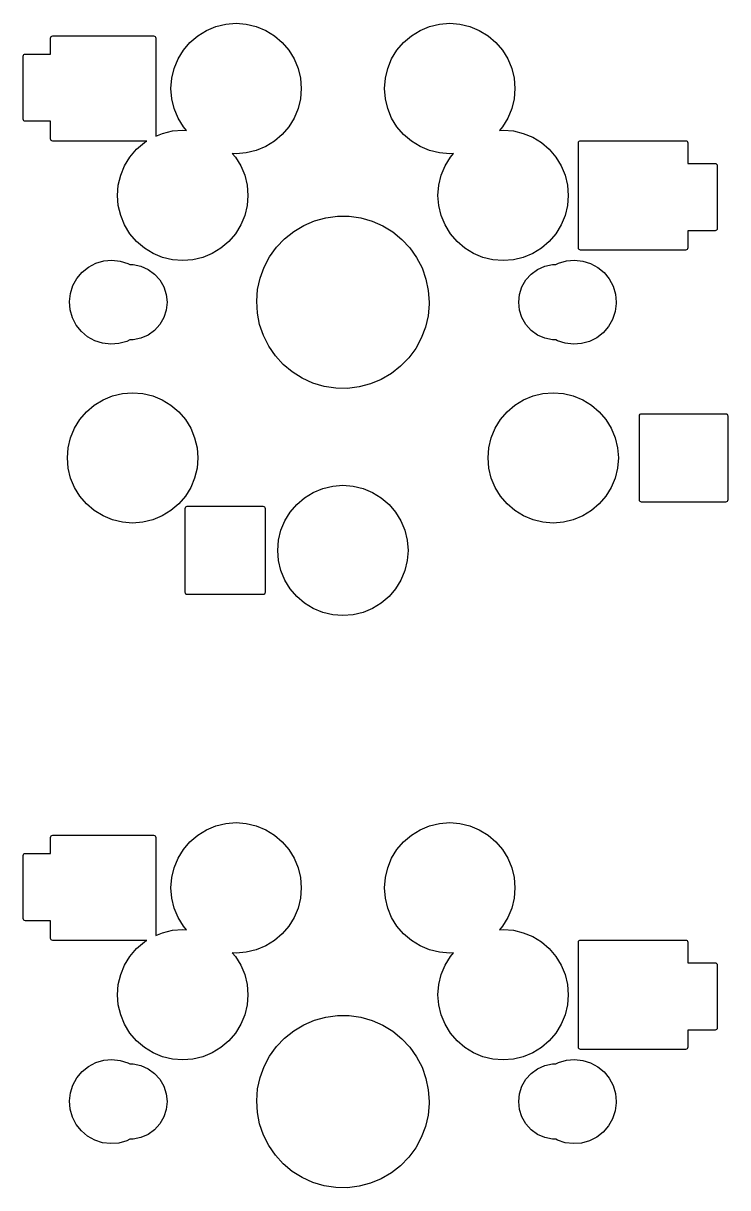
# Model space of a CAD drawing. Extents: x -8 to 140, y -39 to 78.
# Drawn here: x 30.4 to 47.15, y 4.95 to 32.63 of the extents above; entities that cross this region are included whole.
import ezdxf

# ---------------------------------------------------------------- set-up
doc = ezdxf.new("R2010")
doc.units = 0
doc.layers.add('BLACK', color=7, linetype='CONTINUOUS')

msp = doc.modelspace()

# ---------------------------------------------------------------- linework, layer by layer
at = {"layer": 'BLACK', "linetype": 'CONTINUOUS'}
for p, q in [((34.5489, 32.334), (34.7563, 32.4611)), ((34.7563, 32.4611), (34.981, 32.5541)), ((34.981, 32.5541), (35.2175, 32.6109)), ((35.2175, 32.6109), (35.46, 32.63)), ((35.46, 32.63), (35.7025, 32.6109)), ((35.7025, 32.6109), (35.939, 32.5541)), ((35.939, 32.5541), (36.1637, 32.4611)), ((36.1637, 32.4611), (36.3711, 32.334)), ((39.6289, 32.334), (39.8363, 32.4611)), ((39.8363, 32.4611), (40.061, 32.5541)), ((40.061, 32.5541), (40.2975, 32.6109)), ((40.2975, 32.6109), (40.54, 32.63)), ((40.54, 32.63), (40.7825, 32.6109)), ((40.7825, 32.6109), (41.019, 32.5541)), ((41.019, 32.5541), (41.2437, 32.4611)), ((41.2437, 32.4611), (41.4511, 32.334)), ((31.05, 32.28), (31.0538, 32.2991)), ((31.05, 31.9), (31.05, 32.28)), ((31.0538, 32.2991), (31.0646, 32.3154)), ((31.0646, 32.3154), (31.0809, 32.3262)), ((31.0809, 32.3262), (31.1, 32.33)), ((31.1, 32.33), (33.5, 32.33)), ((33.5, 32.33), (33.5191, 32.3262)), ((33.5191, 32.3262), (33.5354, 32.3154)), ((33.5354, 32.3154), (33.5462, 32.2991)), ((33.5462, 32.2991), (33.55, 32.28)), ((33.55, 32.28), (33.55, 29.9474)), ((34.206, 31.9911), (34.364, 32.176)), ((34.364, 32.176), (34.5489, 32.334)), ((36.3711, 32.334), (36.556, 32.176)), ((36.556, 32.176), (36.714, 31.9911)), ((39.286, 31.9911), (39.444, 32.176)), ((39.444, 32.176), (39.6289, 32.334)), ((41.4511, 32.334), (41.636, 32.176)), ((41.636, 32.176), (41.794, 31.9911)), ((30.4, 31.85), (30.4038, 31.8691)), ((30.4, 30.35), (30.4, 31.85)), ((30.4038, 31.8691), (30.4146, 31.8854)), ((30.4146, 31.8854), (30.4309, 31.8962)), ((30.4309, 31.8962), (30.45, 31.9)), ((30.45, 31.9), (31.05, 31.9)), ((34.0789, 31.7837), (34.206, 31.9911)), ((36.714, 31.9911), (36.8411, 31.7837)), ((39.1589, 31.7837), (39.286, 31.9911)), ((41.794, 31.9911), (41.9211, 31.7837)), ((33.9291, 31.3225), (33.9859, 31.559)), ((33.9859, 31.559), (34.0789, 31.7837)), ((36.8411, 31.7837), (36.9341, 31.559)), ((36.9341, 31.559), (36.9909, 31.3225)), ((39.0091, 31.3225), (39.0659, 31.559)), ((39.0659, 31.559), (39.1589, 31.7837)), ((41.9211, 31.7837), (42.0141, 31.559)), ((42.0141, 31.559), (42.0709, 31.3225)), ((33.91, 31.08), (33.9291, 31.3225)), ((36.9909, 31.3225), (37.01, 31.08)), ((38.99, 31.08), (39.0091, 31.3225)), ((42.0709, 31.3225), (42.09, 31.08)), ((33.9291, 30.8375), (33.91, 31.08)), ((37.01, 31.08), (36.9909, 30.8375)), ((39.0091, 30.8375), (38.99, 31.08)), ((42.09, 31.08), (42.0709, 30.8375)), ((33.9859, 30.601), (33.9291, 30.8375)), ((36.9909, 30.8375), (36.9341, 30.601)), ((39.0659, 30.601), (39.0091, 30.8375)), ((42.0709, 30.8375), (42.0141, 30.601)), ((34.0789, 30.3763), (33.9859, 30.601)), ((36.9341, 30.601), (36.8411, 30.3763)), ((39.1589, 30.3763), (39.0659, 30.601)), ((42.0141, 30.601), (41.9211, 30.3763)), ((30.4038, 30.3309), (30.4, 30.35)), ((30.4146, 30.3146), (30.4038, 30.3309)), ((30.4309, 30.3038), (30.4146, 30.3146)), ((30.45, 30.3), (30.4309, 30.3038)), ((31.05, 30.3), (30.45, 30.3)), ((31.05, 29.88), (31.05, 30.3)), ((34.206, 30.1689), (34.0789, 30.3763)), ((34.2794, 30.083), (34.206, 30.1689)), ((36.714, 30.1689), (36.556, 29.984)), ((36.8411, 30.3763), (36.714, 30.1689)), ((39.286, 30.1689), (39.1589, 30.3763)), ((39.444, 29.984), (39.286, 30.1689)), ((41.794, 30.1689), (41.7205, 30.083)), ((41.9211, 30.3763), (41.794, 30.1689)), ((33.55, 29.9474), (33.711, 30.0141)), ((33.711, 30.0141), (33.9475, 30.0709)), ((33.9475, 30.0709), (34.19, 30.09)), ((34.19, 30.09), (34.2794, 30.083)), ((36.556, 29.984), (36.3711, 29.826)), ((39.6289, 29.826), (39.444, 29.984)), ((41.7205, 30.083), (41.81, 30.09)), ((41.81, 30.09), (42.0525, 30.0709)), ((42.0525, 30.0709), (42.289, 30.0141)), ((42.289, 30.0141), (42.5137, 29.9211)), ((42.5137, 29.9211), (42.7211, 29.794)), ((31.0538, 29.8609), (31.05, 29.88)), ((31.0646, 29.8446), (31.0538, 29.8609)), ((31.0809, 29.8338), (31.0646, 29.8446)), ((31.1, 29.83), (31.0809, 29.8338)), ((33.3377, 29.83), (31.1, 29.83)), ((32.936, 29.4511), (33.094, 29.636)), ((33.094, 29.636), (33.2789, 29.794)), ((33.2789, 29.794), (33.3377, 29.83)), ((36.1637, 29.6989), (35.939, 29.6059)), ((36.3711, 29.826), (36.1637, 29.6989)), ((39.8363, 29.6989), (39.6289, 29.826)), ((40.061, 29.6059), (39.8363, 29.6989)), ((42.7211, 29.794), (42.906, 29.636)), ((42.906, 29.636), (43.064, 29.4511)), ((43.6, 29.79), (43.6038, 29.8091)), ((43.6, 27.29), (43.6, 29.79)), ((43.6038, 29.8091), (43.6146, 29.8254)), ((43.6146, 29.8254), (43.6309, 29.8362)), ((43.6309, 29.8362), (43.65, 29.84)), ((43.65, 29.84), (46.15, 29.84)), ((46.15, 29.84), (46.1691, 29.8362)), ((46.1691, 29.8362), (46.1854, 29.8254)), ((46.1854, 29.8254), (46.1962, 29.8091)), ((46.1962, 29.8091), (46.2, 29.79)), ((46.2, 29.79), (46.2, 29.3)), ((32.8089, 29.2437), (32.936, 29.4511)), ((35.46, 29.53), (35.3706, 29.537)), ((35.3706, 29.537), (35.444, 29.4511)), ((35.444, 29.4511), (35.5711, 29.2437)), ((35.7025, 29.5491), (35.46, 29.53)), ((35.939, 29.6059), (35.7025, 29.5491)), ((40.2975, 29.5491), (40.061, 29.6059)), ((40.54, 29.53), (40.2975, 29.5491)), ((40.4289, 29.2437), (40.556, 29.4511)), ((40.6295, 29.537), (40.54, 29.53)), ((40.556, 29.4511), (40.6295, 29.537)), ((43.064, 29.4511), (43.1911, 29.2437)), ((32.7159, 29.019), (32.8089, 29.2437)), ((35.5711, 29.2437), (35.6641, 29.019)), ((40.3359, 29.019), (40.4289, 29.2437)), ((43.1911, 29.2437), (43.2841, 29.019)), ((46.2, 29.3), (46.85, 29.3)), ((46.85, 29.3), (46.8691, 29.2962)), ((46.8691, 29.2962), (46.8854, 29.2854)), ((46.8854, 29.2854), (46.8962, 29.2691)), ((46.8962, 29.2691), (46.9, 29.25)), ((46.9, 29.25), (46.9, 27.75)), ((32.6591, 28.7825), (32.7159, 29.019)), ((35.6641, 29.019), (35.7209, 28.7825)), ((40.2791, 28.7825), (40.3359, 29.019)), ((43.2841, 29.019), (43.3409, 28.7825)), ((32.64, 28.54), (32.6591, 28.7825)), ((32.6591, 28.2975), (32.64, 28.54)), ((35.7209, 28.7825), (35.74, 28.54)), ((35.74, 28.54), (35.7209, 28.2975)), ((40.26, 28.54), (40.2791, 28.7825)), ((40.2791, 28.2975), (40.26, 28.54)), ((43.3409, 28.7825), (43.36, 28.54)), ((43.36, 28.54), (43.3409, 28.2975)), ((32.7159, 28.061), (32.6591, 28.2975)), ((35.7209, 28.2975), (35.6641, 28.061)), ((40.3359, 28.061), (40.2791, 28.2975)), ((43.3409, 28.2975), (43.2841, 28.061)), ((32.8089, 27.8363), (32.7159, 28.061)), ((35.6641, 28.061), (35.5711, 27.8363)), ((37.3258, 27.936), (37.5948, 28.0096)), ((37.5948, 28.0096), (37.8713, 28.046)), ((37.8713, 28.046), (38.1501, 28.0445)), ((38.1501, 28.0445), (38.4262, 28.0052)), ((38.4262, 28.0052), (38.6944, 27.9288)), ((40.4289, 27.8363), (40.3359, 28.061)), ((43.2841, 28.061), (43.1911, 27.8363)), ((32.936, 27.6289), (32.8089, 27.8363)), ((35.5711, 27.8363), (35.444, 27.6289)), ((36.6124, 27.509), (36.83, 27.6834)), ((36.83, 27.6834), (37.0693, 27.8266)), ((37.0693, 27.8266), (37.3258, 27.936)), ((38.6944, 27.9288), (38.9498, 27.8167)), ((38.9498, 27.8167), (39.1875, 27.671)), ((40.556, 27.6289), (40.4289, 27.8363)), ((43.1911, 27.8363), (43.064, 27.6289)), ((46.85, 27.7), (46.2, 27.7)), ((46.2, 27.7), (46.2, 27.29)), ((46.8691, 27.7038), (46.85, 27.7)), ((46.8854, 27.7146), (46.8691, 27.7038)), ((46.8962, 27.7309), (46.8854, 27.7146)), ((46.9, 27.75), (46.8962, 27.7309)), ((33.094, 27.444), (32.936, 27.6289)), ((33.2789, 27.286), (33.094, 27.444)), ((35.286, 27.444), (35.1011, 27.286)), ((35.444, 27.6289), (35.286, 27.444)), ((36.4204, 27.3067), (36.6124, 27.509)), ((39.1875, 27.671), (39.4033, 27.4944)), ((39.4033, 27.4944), (39.5931, 27.2901)), ((40.714, 27.444), (40.556, 27.6289)), ((40.8989, 27.286), (40.714, 27.444)), ((42.906, 27.444), (42.7211, 27.286)), ((43.064, 27.6289), (42.906, 27.444)), ((33.4863, 27.1589), (33.2789, 27.286)), ((33.711, 27.0659), (33.4863, 27.1589)), ((34.8937, 27.1589), (34.669, 27.0659)), ((35.1011, 27.286), (34.8937, 27.1589)), ((36.2577, 27.0803), (36.4204, 27.3067)), ((39.5931, 27.2901), (39.7535, 27.062)), ((41.1063, 27.1589), (40.8989, 27.286)), ((41.331, 27.0659), (41.1063, 27.1589)), ((42.5137, 27.1589), (42.289, 27.0659)), ((42.7211, 27.286), (42.5137, 27.1589)), ((43.6038, 27.2709), (43.6, 27.29)), ((43.6146, 27.2546), (43.6038, 27.2709)), ((43.6309, 27.2438), (43.6146, 27.2546)), ((43.65, 27.24), (43.6309, 27.2438)), ((46.15, 27.24), (43.65, 27.24)), ((46.1691, 27.2438), (46.15, 27.24)), ((46.1854, 27.2546), (46.1691, 27.2438)), ((46.1962, 27.2709), (46.1854, 27.2546)), ((46.2, 27.29), (46.1962, 27.2709)), ((31.9524, 26.8368), (32.1254, 26.9272)), ((32.1254, 26.9272), (32.3126, 26.9823)), ((32.3126, 26.9823), (32.507, 27)), ((32.507, 27), (32.7011, 26.9796)), ((32.7011, 26.9796), (32.8875, 26.9219)), ((32.8875, 26.9219), (32.9371, 26.8951)), ((32.9371, 26.8951), (33.0141, 26.8951)), ((33.0141, 26.8951), (33.1981, 26.856)), ((33.1981, 26.856), (33.37, 26.7794)), ((33.9475, 27.0091), (33.711, 27.0659)), ((34.19, 26.99), (33.9475, 27.0091)), ((34.4325, 27.0091), (34.19, 26.99)), ((34.669, 27.0659), (34.4325, 27.0091)), ((36.1272, 26.8338), (36.2577, 27.0803)), ((39.7535, 27.062), (39.8814, 26.8142)), ((41.5675, 27.0091), (41.331, 27.0659)), ((41.81, 26.99), (41.5675, 27.0091)), ((42.0525, 27.0091), (41.81, 26.99)), ((42.289, 27.0659), (42.0525, 27.0091)), ((42.63, 26.7794), (42.8019, 26.856)), ((42.8019, 26.856), (42.9859, 26.8951)), ((42.9859, 26.8951), (43.064, 26.8951)), ((43.064, 26.8951), (43.1254, 26.9272)), ((43.1254, 26.9272), (43.3126, 26.9823)), ((43.3126, 26.9823), (43.507, 27)), ((43.507, 27), (43.7011, 26.9796)), ((43.7011, 26.9796), (43.8875, 26.9219)), ((43.8875, 26.9219), (44.0592, 26.829)), ((31.6749, 26.565), (31.8003, 26.7145)), ((31.8003, 26.7145), (31.9524, 26.8368)), ((33.37, 26.7794), (33.5222, 26.6688)), ((33.5222, 26.6688), (33.6481, 26.529)), ((35.972, 26.2995), (36.0314, 26.5719)), ((36.0314, 26.5719), (36.1272, 26.8338)), ((39.8814, 26.8142), (39.9745, 26.5513)), ((42.3519, 26.529), (42.4778, 26.6688)), ((42.4778, 26.6688), (42.63, 26.7794)), ((44.0592, 26.829), (44.2096, 26.7046)), ((44.2096, 26.7046), (44.3329, 26.5534)), ((31.5219, 26.2079), (31.5809, 26.3939)), ((31.5809, 26.3939), (31.6749, 26.565)), ((33.6481, 26.529), (33.7422, 26.3661)), ((33.7422, 26.3661), (33.8003, 26.1871)), ((35.9501, 26.0215), (35.972, 26.2995)), ((39.9745, 26.5513), (40.031, 26.2782)), ((42.1997, 26.1871), (42.2578, 26.3661)), ((42.2578, 26.3661), (42.3519, 26.529)), ((44.3329, 26.5534), (44.4245, 26.3811)), ((44.4245, 26.3811), (44.481, 26.1942)), ((31.5001, 26.014), (31.5219, 26.2079)), ((33.8003, 26.1871), (33.82, 26)), ((35.9662, 25.7431), (35.9501, 26.0215)), ((40.031, 26.2782), (40.05, 26)), ((42.18, 26), (42.1997, 26.1871)), ((44.481, 26.1942), (44.5, 26)), ((31.5164, 25.8195), (31.5001, 26.014)), ((31.5702, 25.6319), (31.5164, 25.8195)), ((33.8003, 25.8129), (33.7422, 25.6339)), ((33.82, 26), (33.8003, 25.8129)), ((36.0199, 25.4694), (35.9662, 25.7431)), ((40.0495, 25.9571), (40.0248, 25.6793)), ((40.05, 26), (40.0495, 25.9571)), ((42.1997, 25.8129), (42.18, 26)), ((42.2578, 25.6339), (42.1997, 25.8129)), ((44.4751, 25.7785), (44.4135, 25.5933)), ((44.4996, 25.9721), (44.4751, 25.7785)), ((44.5, 26), (44.4996, 25.9721)), ((31.6594, 25.4583), (31.5702, 25.6319)), ((33.6481, 25.471), (33.5222, 25.3312)), ((33.7422, 25.6339), (33.6481, 25.471)), ((36.1102, 25.2056), (36.0199, 25.4694)), ((40.0248, 25.6793), (39.9625, 25.4075)), ((42.3519, 25.471), (42.2578, 25.6339)), ((42.4778, 25.3312), (42.3519, 25.471)), ((44.4135, 25.5933), (44.3171, 25.4236)), ((31.7807, 25.3053), (31.6594, 25.4583)), ((31.9293, 25.1789), (31.7807, 25.3053)), ((33.37, 25.2206), (33.1981, 25.144)), ((33.5222, 25.3312), (33.37, 25.2206)), ((36.2355, 24.9565), (36.1102, 25.2056)), ((39.9625, 25.4075), (39.8639, 25.1466)), ((42.63, 25.2206), (42.4778, 25.3312)), ((42.8019, 25.144), (42.63, 25.2206)), ((44.1896, 25.2758), (44.0358, 25.1557)), ((44.3171, 25.4236), (44.1896, 25.2758)), ((32.0997, 25.0836), (31.9293, 25.1789)), ((32.2853, 25.0233), (32.0997, 25.0836)), ((32.4791, 25.0002), (32.2853, 25.0233)), ((32.6736, 25.0152), (32.4791, 25.0002)), ((32.8616, 25.0677), (32.6736, 25.0152)), ((32.9354, 25.1049), (32.8616, 25.0677)), ((33.0141, 25.1049), (32.9354, 25.1049)), ((33.1981, 25.144), (33.0141, 25.1049)), ((36.3934, 24.7266), (36.2355, 24.9565)), ((39.8639, 25.1466), (39.7309, 24.9016)), ((42.9859, 25.1049), (42.8019, 25.144)), ((43.0616, 25.1049), (42.9859, 25.1049)), ((43.0997, 25.0836), (43.0616, 25.1049)), ((43.2853, 25.0233), (43.0997, 25.0836)), ((43.4791, 25.0002), (43.2853, 25.0233)), ((43.6736, 25.0152), (43.4791, 25.0002)), ((43.8616, 25.0677), (43.6736, 25.0152)), ((44.0358, 25.1557), (43.8616, 25.0677)), ((36.5811, 24.5204), (36.3934, 24.7266)), ((39.5658, 24.6768), (39.3717, 24.4766)), ((39.7309, 24.9016), (39.5658, 24.6768)), ((36.795, 24.3415), (36.5811, 24.5204)), ((39.3717, 24.4766), (39.1523, 24.3045)), ((37.0313, 24.1933), (36.795, 24.3415)), ((37.2854, 24.0786), (37.0313, 24.1933)), ((38.9115, 24.1638), (38.6539, 24.0571)), ((39.1523, 24.3045), (38.9115, 24.1638)), ((32.521, 23.7741), (32.7575, 23.8309)), ((32.7575, 23.8309), (33, 23.85)), ((33, 23.85), (33.2425, 23.8309)), ((33.2425, 23.8309), (33.479, 23.7741)), ((37.5528, 23.9994), (37.2854, 24.0786)), ((37.8285, 23.9572), (37.5528, 23.9994)), ((38.1073, 23.9528), (37.8285, 23.9572)), ((38.3841, 23.9863), (38.1073, 23.9528)), ((38.6539, 24.0571), (38.3841, 23.9863)), ((42.521, 23.7741), (42.7575, 23.8309)), ((42.7575, 23.8309), (43, 23.85)), ((43, 23.85), (43.2425, 23.8309)), ((43.2425, 23.8309), (43.479, 23.7741)), ((31.904, 23.396), (32.0889, 23.554)), ((32.0889, 23.554), (32.2963, 23.6811)), ((32.2963, 23.6811), (32.521, 23.7741)), ((33.479, 23.7741), (33.7037, 23.6811)), ((33.7037, 23.6811), (33.9111, 23.554)), ((33.9111, 23.554), (34.096, 23.396)), ((41.904, 23.396), (42.0889, 23.554)), ((42.0889, 23.554), (42.2963, 23.6811)), ((42.2963, 23.6811), (42.521, 23.7741)), ((43.479, 23.7741), (43.7037, 23.6811)), ((43.7037, 23.6811), (43.9111, 23.554)), ((43.9111, 23.554), (44.096, 23.396)), ((31.746, 23.2111), (31.904, 23.396)), ((34.096, 23.396), (34.254, 23.2111)), ((41.746, 23.2111), (41.904, 23.396)), ((44.096, 23.396), (44.254, 23.2111)), ((45.05, 23.3), (45.0538, 23.3191)), ((45.05, 21.3), (45.05, 23.3)), ((45.0538, 23.3191), (45.0646, 23.3354)), ((45.0646, 23.3354), (45.0809, 23.3462)), ((45.0809, 23.3462), (45.1, 23.35)), ((45.1, 23.35), (47.1, 23.35)), ((47.1, 23.35), (47.1191, 23.3462)), ((47.1191, 23.3462), (47.1354, 23.3354)), ((47.1354, 23.3354), (47.1462, 23.3191)), ((47.1462, 23.3191), (47.15, 23.3)), ((47.15, 23.3), (47.15, 21.3)), ((31.5259, 22.779), (31.6189, 23.0037)), ((31.6189, 23.0037), (31.746, 23.2111)), ((34.254, 23.2111), (34.3811, 23.0037)), ((34.3811, 23.0037), (34.4741, 22.779)), ((41.5259, 22.779), (41.6189, 23.0037)), ((41.6189, 23.0037), (41.746, 23.2111)), ((44.254, 23.2111), (44.3811, 23.0037)), ((44.3811, 23.0037), (44.4741, 22.779)), ((31.4691, 22.5425), (31.5259, 22.779)), ((34.4741, 22.779), (34.5309, 22.5425)), ((41.4691, 22.5425), (41.5259, 22.779)), ((44.4741, 22.779), (44.5309, 22.5425)), ((31.45, 22.3), (31.4691, 22.5425)), ((34.5309, 22.5425), (34.55, 22.3)), ((41.45, 22.3), (41.4691, 22.5425)), ((44.5309, 22.5425), (44.55, 22.3)), ((31.4691, 22.0575), (31.45, 22.3)), ((34.55, 22.3), (34.5309, 22.0575)), ((41.4691, 22.0575), (41.45, 22.3)), ((44.55, 22.3), (44.5309, 22.0575)), ((31.5259, 21.821), (31.4691, 22.0575)), ((34.5309, 22.0575), (34.4741, 21.821)), ((41.5259, 21.821), (41.4691, 22.0575)), ((44.5309, 22.0575), (44.4741, 21.821)), ((31.6189, 21.5963), (31.5259, 21.821)), ((31.746, 21.3889), (31.6189, 21.5963)), ((34.3811, 21.5963), (34.254, 21.3889)), ((34.4741, 21.821), (34.3811, 21.5963)), ((37.521, 21.5741), (37.7575, 21.6309)), ((37.7575, 21.6309), (38, 21.65)), ((38, 21.65), (38.2425, 21.6309)), ((38.2425, 21.6309), (38.479, 21.5741)), ((41.6189, 21.5963), (41.5259, 21.821)), ((41.746, 21.3889), (41.6189, 21.5963)), ((44.3811, 21.5963), (44.254, 21.3889)), ((44.4741, 21.821), (44.3811, 21.5963)), ((31.904, 21.204), (31.746, 21.3889)), ((34.254, 21.3889), (34.096, 21.204)), ((36.904, 21.196), (37.0889, 21.354)), ((37.0889, 21.354), (37.2963, 21.4811)), ((37.2963, 21.4811), (37.521, 21.5741)), ((38.479, 21.5741), (38.7037, 21.4811)), ((38.7037, 21.4811), (38.9111, 21.354)), ((38.9111, 21.354), (39.096, 21.196)), ((41.904, 21.204), (41.746, 21.3889)), ((44.254, 21.3889), (44.096, 21.204)), ((32.0889, 21.046), (31.904, 21.204)), ((32.2963, 20.9189), (32.0889, 21.046)), ((33.9111, 21.046), (33.7037, 20.9189)), ((34.096, 21.204), (33.9111, 21.046)), ((34.25, 21.1), (34.2538, 21.1191)), ((34.25, 19.1), (34.25, 21.1)), ((34.2538, 21.1191), (34.2646, 21.1354)), ((34.2646, 21.1354), (34.2809, 21.1462)), ((34.2809, 21.1462), (34.3, 21.15)), ((34.3, 21.15), (36.1, 21.15)), ((36.1, 21.15), (36.1191, 21.1462)), ((36.1191, 21.1462), (36.1354, 21.1354)), ((36.1354, 21.1354), (36.1462, 21.1191)), ((36.1462, 21.1191), (36.15, 21.1)), ((36.15, 21.1), (36.15, 19.1)), ((36.746, 21.0111), (36.904, 21.196)), ((39.096, 21.196), (39.254, 21.0111)), ((42.0889, 21.046), (41.904, 21.204)), ((42.2963, 20.9189), (42.0889, 21.046)), ((43.9111, 21.046), (43.7037, 20.9189)), ((44.096, 21.204), (43.9111, 21.046)), ((45.0538, 21.2809), (45.05, 21.3)), ((45.0646, 21.2646), (45.0538, 21.2809)), ((45.0809, 21.2538), (45.0646, 21.2646)), ((45.1, 21.25), (45.0809, 21.2538)), ((47.1, 21.25), (45.1, 21.25)), ((47.1191, 21.2538), (47.1, 21.25)), ((47.1354, 21.2646), (47.1191, 21.2538)), ((47.1462, 21.2809), (47.1354, 21.2646)), ((47.15, 21.3), (47.1462, 21.2809)), ((32.521, 20.8259), (32.2963, 20.9189)), ((32.7575, 20.7691), (32.521, 20.8259)), ((33, 20.75), (32.7575, 20.7691)), ((33.2425, 20.7691), (33, 20.75)), ((33.479, 20.8259), (33.2425, 20.7691)), ((33.7037, 20.9189), (33.479, 20.8259)), ((36.5259, 20.579), (36.6189, 20.8037)), ((36.6189, 20.8037), (36.746, 21.0111)), ((39.254, 21.0111), (39.3811, 20.8037)), ((39.3811, 20.8037), (39.4741, 20.579)), ((42.521, 20.8259), (42.2963, 20.9189)), ((42.7575, 20.7691), (42.521, 20.8259)), ((43, 20.75), (42.7575, 20.7691)), ((43.2425, 20.7691), (43, 20.75)), ((43.479, 20.8259), (43.2425, 20.7691)), ((43.7037, 20.9189), (43.479, 20.8259)), ((36.4691, 20.3425), (36.5259, 20.579)), ((39.4741, 20.579), (39.5309, 20.3425)), ((36.45, 20.1), (36.4691, 20.3425)), ((39.5309, 20.3425), (39.55, 20.1)), ((36.4691, 19.8575), (36.45, 20.1)), ((39.55, 20.1), (39.5309, 19.8575)), ((36.5259, 19.621), (36.4691, 19.8575)), ((39.5309, 19.8575), (39.4741, 19.621)), ((36.6189, 19.3963), (36.5259, 19.621)), ((36.746, 19.1889), (36.6189, 19.3963)), ((39.3811, 19.3963), (39.254, 19.1889)), ((39.4741, 19.621), (39.3811, 19.3963)), ((34.2538, 19.0809), (34.25, 19.1)), ((36.15, 19.1), (36.1462, 19.0809)), ((36.904, 19.004), (36.746, 19.1889)), ((39.254, 19.1889), (39.096, 19.004)), ((34.2646, 19.0646), (34.2538, 19.0809)), ((34.2809, 19.0538), (34.2646, 19.0646)), ((34.3, 19.05), (34.2809, 19.0538)), ((36.1, 19.05), (34.3, 19.05)), ((36.1191, 19.0538), (36.1, 19.05)), ((36.1354, 19.0646), (36.1191, 19.0538)), ((36.1462, 19.0809), (36.1354, 19.0646)), ((37.0889, 18.846), (36.904, 19.004)), ((37.2963, 18.7189), (37.0889, 18.846)), ((38.9111, 18.846), (38.7037, 18.7189)), ((39.096, 19.004), (38.9111, 18.846)), ((37.521, 18.6259), (37.2963, 18.7189)), ((37.7575, 18.5691), (37.521, 18.6259)), ((38, 18.55), (37.7575, 18.5691)), ((38.2425, 18.5691), (38, 18.55)), ((38.479, 18.6259), (38.2425, 18.5691)), ((38.7037, 18.7189), (38.479, 18.6259)), ((34.981, 13.5541), (35.2175, 13.6109)), ((35.2175, 13.6109), (35.46, 13.63)), ((35.46, 13.63), (35.7025, 13.6109)), ((35.7025, 13.6109), (35.939, 13.5541)), ((40.061, 13.5541), (40.2975, 13.6109)), ((40.2975, 13.6109), (40.54, 13.63)), ((40.54, 13.63), (40.7825, 13.6109)), ((40.7825, 13.6109), (41.019, 13.5541)), ((31.05, 13.28), (31.0538, 13.2991)), ((31.0538, 13.2991), (31.0646, 13.3154)), ((31.0646, 13.3154), (31.0809, 13.3262)), ((31.0809, 13.3262), (31.1, 13.33)), ((31.1, 13.33), (33.5, 13.33)), ((33.5, 13.33), (33.5191, 13.3262)), ((33.5191, 13.3262), (33.5354, 13.3154)), ((33.5354, 13.3154), (33.5462, 13.2991)), ((33.5462, 13.2991), (33.55, 13.28)), ((34.364, 13.176), (34.5489, 13.334)), ((34.5489, 13.334), (34.7563, 13.4611)), ((34.7563, 13.4611), (34.981, 13.5541)), ((35.939, 13.5541), (36.1637, 13.4611)), ((36.1637, 13.4611), (36.3711, 13.334)), ((36.3711, 13.334), (36.556, 13.176)), ((39.444, 13.176), (39.6289, 13.334)), ((39.6289, 13.334), (39.8363, 13.4611)), ((39.8363, 13.4611), (40.061, 13.5541)), ((41.019, 13.5541), (41.2437, 13.4611)), ((41.2437, 13.4611), (41.4511, 13.334)), ((41.4511, 13.334), (41.636, 13.176)), ((31.05, 12.9), (31.05, 13.28)), ((33.55, 13.28), (33.55, 10.9474)), ((34.206, 12.9911), (34.364, 13.176)), ((36.556, 13.176), (36.714, 12.9911)), ((39.286, 12.9911), (39.444, 13.176)), ((41.636, 13.176), (41.794, 12.9911)), ((30.4, 12.85), (30.4038, 12.8691)), ((30.4, 11.35), (30.4, 12.85)), ((30.4038, 12.8691), (30.4146, 12.8854)), ((30.4146, 12.8854), (30.4309, 12.8962)), ((30.4309, 12.8962), (30.45, 12.9)), ((30.45, 12.9), (31.05, 12.9)), ((33.9859, 12.559), (34.0789, 12.7837)), ((34.0789, 12.7837), (34.206, 12.9911)), ((36.714, 12.9911), (36.8411, 12.7837)), ((36.8411, 12.7837), (36.9341, 12.559)), ((39.0659, 12.559), (39.1589, 12.7837)), ((39.1589, 12.7837), (39.286, 12.9911)), ((41.794, 12.9911), (41.9211, 12.7837)), ((41.9211, 12.7837), (42.0141, 12.559)), ((33.9291, 12.3225), (33.9859, 12.559)), ((36.9341, 12.559), (36.9909, 12.3225)), ((39.0091, 12.3225), (39.0659, 12.559)), ((42.0141, 12.559), (42.0709, 12.3225)), ((33.91, 12.08), (33.9291, 12.3225)), ((36.9909, 12.3225), (37.01, 12.08)), ((38.99, 12.08), (39.0091, 12.3225)), ((42.0709, 12.3225), (42.09, 12.08)), ((33.9291, 11.8375), (33.91, 12.08)), ((37.01, 12.08), (36.9909, 11.8375)), ((39.0091, 11.8375), (38.99, 12.08)), ((42.09, 12.08), (42.0709, 11.8375)), ((33.9859, 11.601), (33.9291, 11.8375)), ((36.9909, 11.8375), (36.9341, 11.601)), ((39.0659, 11.601), (39.0091, 11.8375)), ((42.0709, 11.8375), (42.0141, 11.601)), ((30.4038, 11.3309), (30.4, 11.35)), ((34.0789, 11.3763), (33.9859, 11.601)), ((34.206, 11.1689), (34.0789, 11.3763)), ((36.8411, 11.3763), (36.714, 11.1689)), ((36.9341, 11.601), (36.8411, 11.3763)), ((39.1589, 11.3763), (39.0659, 11.601)), ((39.286, 11.1689), (39.1589, 11.3763)), ((41.9211, 11.3763), (41.794, 11.1689)), ((42.0141, 11.601), (41.9211, 11.3763)), ((30.4146, 11.3146), (30.4038, 11.3309)), ((30.4309, 11.3038), (30.4146, 11.3146)), ((30.45, 11.3), (30.4309, 11.3038)), ((31.05, 11.3), (30.45, 11.3)), ((31.05, 10.88), (31.05, 11.3)), ((33.711, 11.0141), (33.9475, 11.0709)), ((33.9475, 11.0709), (34.19, 11.09)), ((34.19, 11.09), (34.2794, 11.083)), ((34.2794, 11.083), (34.206, 11.1689)), ((36.714, 11.1689), (36.556, 10.984)), ((39.444, 10.984), (39.286, 11.1689)), ((41.794, 11.1689), (41.7205, 11.083)), ((41.7205, 11.083), (41.81, 11.09)), ((41.81, 11.09), (42.0525, 11.0709)), ((42.0525, 11.0709), (42.289, 11.0141)), ((31.0538, 10.8609), (31.05, 10.88)), ((31.0646, 10.8446), (31.0538, 10.8609)), ((31.0809, 10.8338), (31.0646, 10.8446)), ((31.1, 10.83), (31.0809, 10.8338)), ((33.3377, 10.83), (31.1, 10.83)), ((33.2789, 10.794), (33.3377, 10.83)), ((33.55, 10.9474), (33.711, 11.0141)), ((36.3711, 10.826), (36.1637, 10.6989)), ((36.556, 10.984), (36.3711, 10.826)), ((39.6289, 10.826), (39.444, 10.984)), ((39.8363, 10.6989), (39.6289, 10.826)), ((42.289, 11.0141), (42.5137, 10.9211)), ((42.5137, 10.9211), (42.7211, 10.794)), ((43.6, 10.79), (43.6038, 10.8091)), ((43.6038, 10.8091), (43.6146, 10.8254)), ((43.6146, 10.8254), (43.6309, 10.8362)), ((43.6309, 10.8362), (43.65, 10.84)), ((43.65, 10.84), (46.15, 10.84)), ((46.15, 10.84), (46.1691, 10.8362)), ((46.1691, 10.8362), (46.1854, 10.8254)), ((46.1854, 10.8254), (46.1962, 10.8091)), ((46.1962, 10.8091), (46.2, 10.79)), ((32.936, 10.4511), (33.094, 10.636)), ((33.094, 10.636), (33.2789, 10.794)), ((35.46, 10.53), (35.3706, 10.537)), ((35.3706, 10.537), (35.444, 10.4511)), ((35.7025, 10.5491), (35.46, 10.53)), ((35.939, 10.6059), (35.7025, 10.5491)), ((36.1637, 10.6989), (35.939, 10.6059)), ((40.061, 10.6059), (39.8363, 10.6989)), ((40.2975, 10.5491), (40.061, 10.6059)), ((40.54, 10.53), (40.2975, 10.5491)), ((40.6295, 10.537), (40.54, 10.53)), ((40.556, 10.4511), (40.6295, 10.537)), ((42.7211, 10.794), (42.906, 10.636)), ((42.906, 10.636), (43.064, 10.4511)), ((43.6, 8.29), (43.6, 10.79)), ((46.2, 10.79), (46.2, 10.3)), ((32.7159, 10.019), (32.8089, 10.2437)), ((32.8089, 10.2437), (32.936, 10.4511)), ((35.444, 10.4511), (35.5711, 10.2437)), ((35.5711, 10.2437), (35.6641, 10.019)), ((40.3359, 10.019), (40.4289, 10.2437)), ((40.4289, 10.2437), (40.556, 10.4511)), ((43.064, 10.4511), (43.1911, 10.2437)), ((43.1911, 10.2437), (43.2841, 10.019)), ((46.2, 10.3), (46.85, 10.3)), ((46.85, 10.3), (46.8691, 10.2962)), ((46.8691, 10.2962), (46.8854, 10.2854)), ((46.8854, 10.2854), (46.8962, 10.2691)), ((46.8962, 10.2691), (46.9, 10.25)), ((46.9, 10.25), (46.9, 8.75)), ((32.6591, 9.78247), (32.7159, 10.019)), ((35.6641, 10.019), (35.7209, 9.78247)), ((40.2791, 9.78247), (40.3359, 10.019)), ((43.2841, 10.019), (43.3409, 9.78247)), ((32.64, 9.54), (32.6591, 9.78247)), ((35.7209, 9.78247), (35.74, 9.54)), ((40.26, 9.54), (40.2791, 9.78247)), ((43.3409, 9.78247), (43.36, 9.54)), ((32.6591, 9.29753), (32.64, 9.54)), ((35.74, 9.54), (35.7209, 9.29753)), ((40.2791, 9.29753), (40.26, 9.54)), ((43.36, 9.54), (43.3409, 9.29753)), ((32.7159, 9.06102), (32.6591, 9.29753)), ((35.7209, 9.29753), (35.6641, 9.06102)), ((40.3359, 9.06102), (40.2791, 9.29753)), ((43.3409, 9.29753), (43.2841, 9.06102)), ((32.8089, 8.83632), (32.7159, 9.06102)), ((35.6641, 9.06102), (35.5711, 8.83632)), ((37.0693, 8.82656), (37.3258, 8.93597)), ((37.3258, 8.93597), (37.5948, 9.00956)), ((37.5948, 9.00956), (37.8713, 9.04595)), ((37.8713, 9.04595), (38.1501, 9.04449)), ((38.1501, 9.04449), (38.4262, 9.0052)), ((38.4262, 9.0052), (38.6944, 8.92881)), ((38.6944, 8.92881), (38.9498, 8.81672)), ((40.4289, 8.83631), (40.3359, 9.06102)), ((43.2841, 9.06102), (43.1911, 8.83631)), ((32.936, 8.62893), (32.8089, 8.83632)), ((33.094, 8.44398), (32.936, 8.62893)), ((35.444, 8.62893), (35.286, 8.44398)), ((35.5711, 8.83632), (35.444, 8.62893)), ((36.6124, 8.509), (36.83, 8.68336)), ((36.83, 8.68336), (37.0693, 8.82656)), ((38.9498, 8.81672), (39.1875, 8.67101)), ((39.1875, 8.67101), (39.4033, 8.49439)), ((40.556, 8.62893), (40.4289, 8.83631)), ((40.714, 8.44398), (40.556, 8.62893)), ((43.064, 8.62893), (42.906, 8.44398)), ((43.1911, 8.83631), (43.064, 8.62893)), ((46.85, 8.7), (46.2, 8.7)), ((46.2, 8.7), (46.2, 8.29)), ((46.8691, 8.70381), (46.85, 8.7)), ((46.8854, 8.71464), (46.8691, 8.70381)), ((46.8962, 8.73087), (46.8854, 8.71464)), ((46.9, 8.75), (46.8962, 8.73087)), ((33.2789, 8.28603), (33.094, 8.44398)), ((35.286, 8.44398), (35.1011, 8.28603)), ((36.2577, 8.08026), (36.4204, 8.30672)), ((36.4204, 8.30672), (36.6124, 8.509)), ((39.4033, 8.49439), (39.5931, 8.29011)), ((40.8989, 8.28602), (40.714, 8.44398)), ((42.906, 8.44398), (42.7211, 8.28602)), ((33.4863, 8.15894), (33.2789, 8.28603)), ((33.711, 8.06586), (33.4863, 8.15894)), ((33.9475, 8.00908), (33.711, 8.06586)), ((34.669, 8.06586), (34.4325, 8.00908)), ((34.8937, 8.15894), (34.669, 8.06586)), ((35.1011, 8.28603), (34.8937, 8.15894)), ((36.1272, 7.83381), (36.2577, 8.08026)), ((39.5931, 8.29011), (39.7535, 8.06195)), ((39.7535, 8.06195), (39.8814, 7.81415)), ((41.1063, 8.15894), (40.8989, 8.28602)), ((41.331, 8.06586), (41.1063, 8.15894)), ((41.5675, 8.00908), (41.331, 8.06586)), ((42.289, 8.06586), (42.0525, 8.00908)), ((42.5137, 8.15894), (42.289, 8.06586)), ((42.7211, 8.28602), (42.5137, 8.15894)), ((43.6038, 8.27087), (43.6, 8.29)), ((43.6146, 8.25465), (43.6038, 8.27087)), ((43.6309, 8.24381), (43.6146, 8.25465)), ((43.65, 8.24), (43.6309, 8.24381)), ((46.15, 8.24), (43.65, 8.24)), ((46.1691, 8.24381), (46.15, 8.24)), ((46.1854, 8.25465), (46.1691, 8.24381)), ((46.1962, 8.27087), (46.1854, 8.25465)), ((46.2, 8.29), (46.1962, 8.27087)), ((31.8003, 7.71447), (31.9524, 7.83676)), ((31.9524, 7.83676), (32.1254, 7.92718)), ((32.1254, 7.92718), (32.3126, 7.98229)), ((32.3126, 7.98229), (32.507, 7.99998)), ((32.507, 7.99998), (32.7011, 7.97957)), ((32.7011, 7.97957), (32.8875, 7.92186)), ((32.8875, 7.92186), (32.9371, 7.89507)), ((32.9371, 7.89507), (33.0141, 7.89507)), ((33.0141, 7.89507), (33.1981, 7.85595)), ((33.1981, 7.85595), (33.37, 7.77942)), ((33.37, 7.77942), (33.5222, 7.66883)), ((34.19, 7.99), (33.9475, 8.00908)), ((34.4325, 8.00908), (34.19, 7.99)), ((36.0314, 7.57193), (36.1272, 7.83381)), ((39.8814, 7.81415), (39.9745, 7.55129)), ((41.81, 7.99), (41.5675, 8.00908)), ((42.0525, 8.00908), (41.81, 7.99)), ((42.4778, 7.66883), (42.63, 7.77942)), ((42.63, 7.77942), (42.8019, 7.85595)), ((42.8019, 7.85595), (42.9859, 7.89507)), ((42.9859, 7.89507), (43.064, 7.89507)), ((43.064, 7.89507), (43.1254, 7.92718)), ((43.1254, 7.92718), (43.3126, 7.98229)), ((43.3126, 7.98229), (43.507, 7.99998)), ((43.507, 7.99998), (43.7011, 7.97957)), ((43.7011, 7.97957), (43.8875, 7.92186)), ((43.8875, 7.92186), (44.0592, 7.82904)), ((44.0592, 7.82904), (44.2096, 7.70463)), ((31.5809, 7.39394), (31.6749, 7.56497)), ((31.6749, 7.56497), (31.8003, 7.71447)), ((33.5222, 7.66883), (33.6481, 7.52901)), ((33.6481, 7.52901), (33.7422, 7.36606)), ((35.972, 7.29947), (36.0314, 7.57193)), ((39.9745, 7.55129), (40.031, 7.27822)), ((42.2578, 7.36606), (42.3519, 7.52901)), ((42.3519, 7.52901), (42.4778, 7.66883)), ((44.2096, 7.70463), (44.3329, 7.55339)), ((44.3329, 7.55339), (44.4245, 7.38107)), ((31.5001, 7.01396), (31.5219, 7.20791)), ((31.5219, 7.20791), (31.5809, 7.39394)), ((33.7422, 7.36606), (33.8003, 7.18712)), ((35.9501, 7.02147), (35.972, 7.29947)), ((40.031, 7.27822), (40.05, 7)), ((42.1997, 7.18712), (42.2578, 7.36606)), ((44.4245, 7.38107), (44.481, 7.19423)), ((31.5164, 6.81948), (31.5001, 7.01396)), ((33.8003, 7.18712), (33.82, 7)), ((33.82, 7), (33.8003, 6.81288)), ((35.9662, 6.74307), (35.9501, 7.02147)), ((40.0495, 6.95707), (40.0248, 6.67931)), ((40.05, 7), (40.0495, 6.95707)), ((42.18, 7), (42.1997, 7.18712)), ((42.1997, 6.81288), (42.18, 7)), ((44.4996, 6.97208), (44.4751, 6.77845)), ((44.481, 7.19423), (44.5, 7)), ((44.5, 7), (44.4996, 6.97208)), ((31.5702, 6.63187), (31.5164, 6.81948)), ((33.8003, 6.81288), (33.7422, 6.63394)), ((36.0199, 6.46942), (35.9662, 6.74307)), ((40.0248, 6.67931), (39.9625, 6.40748)), ((42.2578, 6.63394), (42.1997, 6.81288)), ((44.4751, 6.77845), (44.4135, 6.59326)), ((31.6594, 6.45829), (31.5702, 6.63187)), ((31.7807, 6.30534), (31.6594, 6.45829)), ((33.6481, 6.47099), (33.5222, 6.33117)), ((33.7422, 6.63394), (33.6481, 6.47099)), ((36.1102, 6.20559), (36.0199, 6.46942)), ((39.9625, 6.40748), (39.8639, 6.14662)), ((42.3519, 6.47099), (42.2578, 6.63394)), ((42.4778, 6.33117), (42.3519, 6.47099)), ((44.3171, 6.42357), (44.1896, 6.27583)), ((44.4135, 6.59326), (44.3171, 6.42357)), ((31.9293, 6.17885), (31.7807, 6.30534)), ((32.0997, 6.08364), (31.9293, 6.17885)), ((32.9354, 6.10493), (32.8616, 6.06768)), ((33.0141, 6.10493), (32.9354, 6.10493)), ((33.1981, 6.14405), (33.0141, 6.10493)), ((33.37, 6.22058), (33.1981, 6.14405)), ((33.5222, 6.33117), (33.37, 6.22058)), ((36.2355, 5.95646), (36.1102, 6.20559)), ((39.8639, 6.14662), (39.7309, 5.90156)), ((42.63, 6.22058), (42.4778, 6.33117)), ((42.8019, 6.14405), (42.63, 6.22058)), ((42.9859, 6.10493), (42.8019, 6.14405)), ((43.0616, 6.10493), (42.9859, 6.10493)), ((43.0997, 6.08364), (43.0616, 6.10493)), ((44.0358, 6.15567), (43.8616, 6.06768)), ((44.1896, 6.27583), (44.0358, 6.15567)), ((32.2853, 6.02333), (32.0997, 6.08364)), ((32.4791, 6.00022), (32.2853, 6.02333)), ((32.6736, 6.01519), (32.4791, 6.00022)), ((32.8616, 6.06768), (32.6736, 6.01519)), ((36.3934, 5.72665), (36.2355, 5.95646)), ((39.7309, 5.90156), (39.5658, 5.67681)), ((43.2853, 6.02333), (43.0997, 6.08364)), ((43.4791, 6.00022), (43.2853, 6.02333)), ((43.6736, 6.01519), (43.4791, 6.00022)), ((43.8616, 6.06768), (43.6736, 6.01519)), ((36.5811, 5.52039), (36.3934, 5.72665)), ((39.5658, 5.67681), (39.3717, 5.47655)), ((36.795, 5.34151), (36.5811, 5.52039)), ((37.0313, 5.19333), (36.795, 5.34151)), ((39.1523, 5.30448), (38.9115, 5.16379)), ((39.3717, 5.47655), (39.1523, 5.30448)), ((37.2854, 5.07857), (37.0313, 5.19333)), ((37.5528, 4.99937), (37.2854, 5.07857)), ((37.8285, 4.95719), (37.5528, 4.99937)), ((38.3841, 4.98631), (38.1073, 4.95281)), ((38.6539, 5.05708), (38.3841, 4.98631)), ((38.9115, 5.16379), (38.6539, 5.05708)), ((38.1073, 4.95281), (37.8285, 4.95719))]:
    msp.add_line(p, q, dxfattribs=at)

doc.saveas('drawing.dxf')
